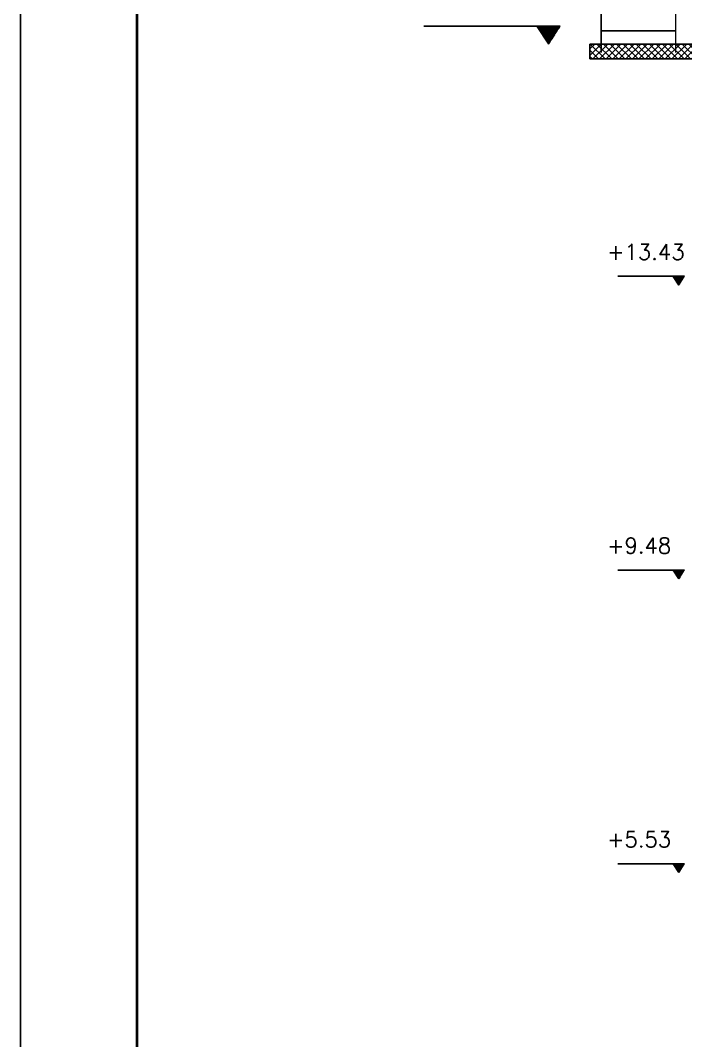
# Model space of a CAD drawing. Extents: x 166525 to 167198, y 178739 to 179747.
# Drawn here: x 167043.19 to 167052.13, y 179151.67 to 179165.38 of the extents above; entities that cross this region are included whole.
import ezdxf

# ---------------------------------------------------------------- set-up
doc = ezdxf.new("R2010")
doc.units = 0
doc.header["$MEASUREMENT"] = 0
for name, color, linetype in [('3', 4, 'CONTINUOUS'), ('COVER', 7, 'CONTINUOUS'), ('HATH', 253, 'CONTINUOUS'), ('MHATCH', 8, 'CONTINUOUS'), ('ST', 2, 'CONTINUOUS'), ('Stairs', 231, 'CONTINUOUS'), ('TEXTS', 1, 'CONTINUOUS')]:
    doc.layers.add(name, color=color, linetype=linetype)
doc.layers.add('dimentions', color=241, linetype='CONTINUOUS', lineweight=20)
doc.styles.add('ROMANS', font='romans.shx')

msp = doc.modelspace()

# ---------------------------------------------------------------- hatches: boundary and pattern name
at = {"layer": 'HATH'}
h = msp.add_hatch(dxfattribs=at)
h.set_pattern_fill('ANSI37', color=256, scale=0.5, style=0)
h.set_pattern_definition([(45, (14917.52055, -1903.4895), (-0.044194173824, 0.044194173824), []), (135, (14917.52055, -1903.4895), (-0.044194173824, -0.044194173824), [])])
h.paths.add_polyline_path([(167053.19591, 179165.06427), (167052.59591, 179165.06427), (167052.59591, 179164.86427), (167053.15604, 179164.86427), (167053.19591, 179164.86427)])
h.paths.add_polyline_path([(167052.59591, 179165.06427), (167050.84591, 179165.06427), (167050.84591, 179164.86427), (167052.59591, 179164.86427)])
h.paths.add_polyline_path([(167052.49909, 179164.56843), (167052.49909, 179165.3601), (167052.12409, 179165.3601), (167052.12409, 179164.56843)], flags=9)
h.paths.add_polyline_path([(167055.29591, 179164.88327), (167055.29591, 179165.06427), (167053.19591, 179165.06427), (167053.19591, 179164.86427), (167055.03704, 179164.86427), (167056.80555, 179163.79727), (167057.09591, 179163.79727), (167057.09591, 179163.97827), (167056.79591, 179163.97827), (167056.79591, 179164.15927), (167056.49591, 179164.15927), (167056.49591, 179164.34027), (167056.19591, 179164.34027), (167056.19591, 179164.52127), (167055.89591, 179164.52127), (167055.89591, 179164.70227), (167055.59591, 179164.70227), (167055.59591, 179164.88327)])
h.paths.add_polyline_path([(167056.99591, 179163.68241), (167056.99591, 179163.79727), (167056.80555, 179163.79727)])
h.paths.add_polyline_path([(167057.59591, 179163.79727), (167057.59591, 179163.79402), (167058.19591, 179163.79402), (167058.19591, 179163.79727)])
at = {"layer": 'TEXTS'}
h = msp.add_hatch(dxfattribs=at)
h.set_pattern_fill('ANSI31', color=0, scale=0.03)
h.set_pattern_definition([(45, (15326.8176945, 20011.941379), (-0.00265165042945, 0.00265165042945), [])])
h.paths.add_polyline_path([(167050.13795, 179165.30228), (167050.44818, 179165.30427), (167050.2944, 179165.06427)])
h = msp.add_hatch(dxfattribs=at)
h.set_pattern_fill('ANSI31', color=0, scale=0.0147)
h.set_pattern_definition([(45, (92707.5408143, 101176.7950508), (-0.00129930871043, 0.00129930871043), [])])
h.paths.add_polyline_path([(167051.96774, 179161.94189), (167052.11975, 179161.94287), (167052.0444, 179161.82527)])
h = msp.add_hatch(dxfattribs=at)
h.set_pattern_fill('ANSI31', color=0, scale=0.0147)
h.set_pattern_definition([(45, (92707.5408143, 101172.8460508), (-0.00129930871043, 0.00129930871043), [])])
h.paths.add_polyline_path([(167051.96774, 179157.99289), (167052.11975, 179157.99387), (167052.0444, 179157.87627)])
h = msp.add_hatch(dxfattribs=at)
h.set_pattern_fill('ANSI31', color=0, scale=0.0147)
h.set_pattern_definition([(45, (92707.5408143, 101168.8970508), (-0.00129930871043, 0.00129930871043), [])])
h.paths.add_polyline_path([(167051.96774, 179154.04389), (167052.11975, 179154.04487), (167052.0444, 179153.92727)])

# ---------------------------------------------------------------- linework, layer by layer
at = {"layer": 'COVER', "flags": 128}
msp.add_lwpolyline([(167043.18794, 179182.91152), (167103.10919, 179182.91152), (167103.10919, 179140.58902), (167043.18794, 179140.58902)], close=True, dxfattribs=at)
at = {"layer": 'dimentions'}
msp.add_line((167051.99591, 179167.64727), (167051.99591, 179164.95227), dxfattribs=at)
at = {"layer": 'MHATCH', "const_width": 0.03562, "flags": 128}
msp.add_lwpolyline([(167044.75544, 179181.70027), (167101.54169, 179181.70027), (167101.54169, 179141.80027), (167044.75544, 179141.80027)], close=True, dxfattribs=at)
at = {"layer": 'ST'}
for p, q in [((167052.59591, 179165.06427), (167050.84591, 179165.06427)), ((167050.84591, 179164.86427), (167050.84591, 179165.06427)), ((167052.59591, 179164.86427), (167050.84591, 179164.86427))]:
    msp.add_line(p, q, dxfattribs=at)
at = {"layer": 'Stairs'}
msp.add_line((167050.99591, 179164.95227), (167050.99591, 179168.04727), dxfattribs=at)
at = {"layer": 'TEXTS', "color": 0}
for p, q in [((167050.44818, 179165.30427), (167048.61499, 179165.30427)), ((167050.2944, 179165.06427), (167050.13795, 179165.30228)), ((167052.11975, 179161.94287), (167051.22149, 179161.94287)), ((167052.0444, 179161.82527), (167051.96774, 179161.94189)), ((167052.11975, 179157.99387), (167051.22149, 179157.99387)), ((167052.0444, 179157.87627), (167051.96774, 179157.99289)), ((167052.11975, 179154.04487), (167051.22149, 179154.04487)), ((167052.0444, 179153.92727), (167051.96774, 179154.04389))]:
    msp.add_line(p, q, dxfattribs=at)
at = {"layer": 'TEXTS', "color": 2}
msp.add_line((167051.99591, 179165.24127), (167050.99591, 179165.24127), dxfattribs=at)

# ---------------------------------------------------------------- texts
at = {"layer": '3', "color": 7, "linetype": 'Continuous', "style": 'ROMANS'}
for s, p in [('+13.43', (167051.0773, 179162.16569)), ('+9.48', (167051.0773, 179158.21669)), ('+5.53', (167051.0773, 179154.26769))]:
    msp.add_text(s, height=0.21, dxfattribs=at).set_placement(p)

doc.saveas('drawing.dxf')
